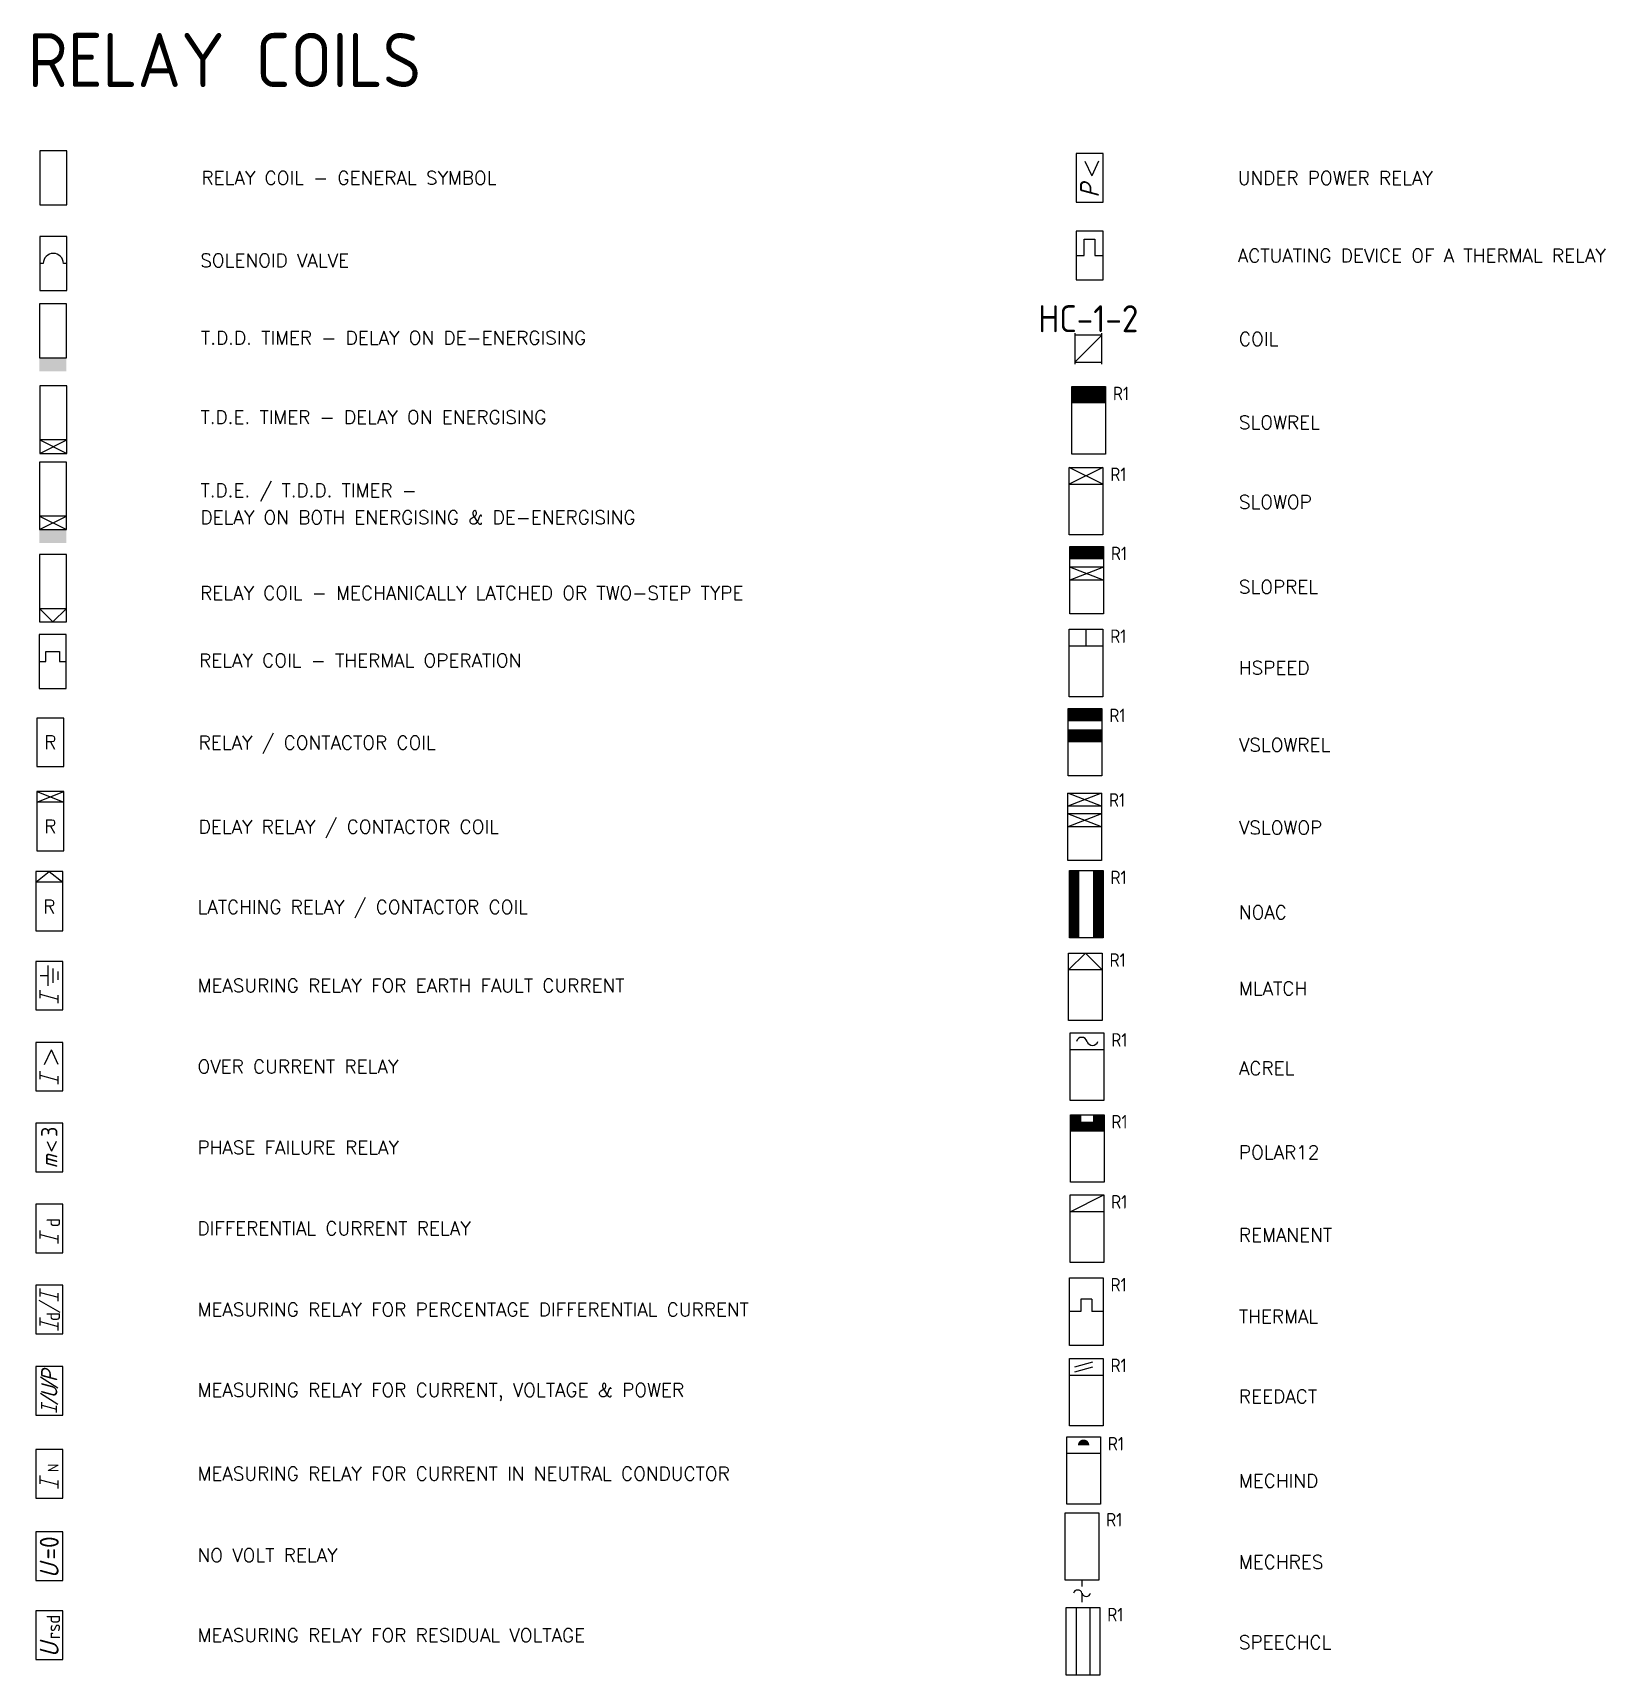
# Model space of a CAD drawing. Header units: millimetres. Extents: x 286 to 577, y 92 to 396.
import ezdxf
from ezdxf.enums import TextEntityAlignment as Align

# ---------------------------------------------------------------- set-up
doc = ezdxf.new("R2010")
doc.units = ezdxf.units.MM
doc.layers.add('www.linecad.com', color=7, linetype='Continuous')
doc.styles.add('ISO3098B', font='ISOCP.shx')
doc.styles.add('ISOCP', font='isocp.shx')
doc.styles.add('SIMPLEX', font='SIMPLEX', dxfattribs={"width": 0.8})
doc.styles.get("Standard").update_dxf_attribs({"font": 'romans.shx'})

msp = doc.modelspace()

# ---------------------------------------------------------------- linework, layer by layer
at = {"layer": 'www.linecad.com', "color": 7}
for p, q in [((480.57, 372.48), (481.84, 369.76)), ((483.11, 372.48), (481.84, 369.76)), ((288.58, 219.75), (288.58, 223.5)), ((289.52, 220.31), (289.52, 222.93)), ((290.45, 220.87), (290.45, 222.37)), ((288.58, 221.62), (287.08, 221.62)), ((287.08, 217.44), (287.08, 218.94)), ((287.08, 218.19), (290.45, 217.29)), ((290.45, 216.54), (290.45, 218.04)), ((287.92, 205.17), (289.18, 207.89)), ((290.45, 205.17), (289.18, 207.89)), ((287.08, 202.43), (287.08, 203.93)), ((287.08, 203.18), (290.45, 202.28)), ((290.45, 201.53), (290.45, 203.03)), ((288.36, 190.93), (289.2, 189.12)), ((290.05, 190.93), (289.2, 189.12)), ((287.08, 172.95), (287.08, 174.45)), ((287.08, 173.7), (290.45, 172.8)), ((290.45, 172.05), (290.45, 173.55)), ((286.82, 161.53), (290.71, 159.28)), ((287.08, 162.21), (287.08, 163.71)), ((287.08, 162.96), (290.45, 162.06)), ((290.45, 161.31), (290.45, 162.81)), ((287.08, 156.81), (287.08, 158.31)), ((287.08, 157.56), (290.45, 156.65)), ((290.45, 155.9), (290.45, 157.4)), ((287.16, 147.31), (290.37, 145.3)), ((287.16, 144.3), (290.37, 142.29)), ((287.42, 141.46), (287.42, 142.66)), ((287.42, 142.06), (290.12, 141.34)), ((290.12, 140.74), (290.12, 141.94)), ((287.08, 127.53), (287.08, 129.03)), ((287.08, 128.28), (290.45, 127.37)), ((290.45, 126.62), (290.45, 128.12))]:
    msp.add_line(p, q, dxfattribs=at)
at = {"layer": 'www.linecad.com', "linetype": 'ByBlock'}
for p, q in [((478.69, 340.61), (478.69, 334.86)), ((483.69, 340.23), (478.69, 340.23)), ((483.69, 334.86), (483.69, 340.61)), ((478.69, 335.23), (483.69, 335.23)), ((483.9, 315.76), (477.65, 312.64)), ((483.9, 312.64), (477.65, 315.76)), ((477.65, 312.64), (483.9, 312.64)), ((484.03, 297.25), (477.78, 294.85)), ((484.03, 294.85), (477.78, 297.25)), ((484.03, 297.25), (477.78, 297.25)), ((484.03, 294.85), (477.78, 294.85)), ((480.78, 282.65), (480.78, 285.77)), ((483.9, 282.65), (477.65, 282.65)), ((483.67, 255.44), (477.42, 253.04)), ((483.67, 253.04), (477.42, 255.44)), ((483.67, 253.04), (477.42, 253.04)), ((483.67, 251.58), (477.42, 251.58)), ((483.67, 249.19), (477.42, 251.58)), ((483.67, 251.58), (477.42, 249.19)), ((483.67, 249.19), (477.42, 249.19)), ((477.53, 222.68), (480.66, 225.81)), ((483.78, 222.68), (480.66, 225.81)), ((483.78, 222.68), (477.53, 222.68)), ((484.1, 207.88), (477.85, 207.88)), ((477.82, 177.9), (484.07, 181.02)), ((484.07, 177.9), (477.82, 177.9)), ((479.84, 161.71), (479.84, 159.41)), ((481.83, 161.71), (479.84, 161.71)), ((481.83, 161.71), (481.83, 159.41)), ((479.84, 159.41), (477.71, 159.41)), ((483.96, 159.41), (481.83, 159.41)), ((478.71, 149.15), (482.06, 150.09)), ((478.71, 148.27), (482.06, 149.21)), ((483.96, 147.6), (477.71, 147.6)), ((483.46, 133.1), (477.21, 133.1)), ((480.03, 109.65), (480.03, 108.51)), ((480.03, 107.24), (480.03, 105.57)), ((478.96, 104.58), (478.96, 92.08)), ((481.49, 104.58), (481.49, 92.08))]:
    msp.add_line(p, q, dxfattribs=at)
at = {"layer": 'www.linecad.com', "linetype": 'Continuous'}
msp.add_line((478.69, 335.23), (483.69, 340.23), dxfattribs=at)
at = {"layer": 'www.linecad.com'}
for p, q in [((286.46, 253.76), (291.46, 255.76)), ((286.46, 255.76), (291.46, 253.76)), ((286.46, 255.76), (286.46, 244.76)), ((286.27, 240.91), (286.27, 229.91))]:
    msp.add_line(p, q, dxfattribs=at)
at = {"layer": 'www.linecad.com', "linetype": 'ByBlock'}
for points in [[(287.02, 364.37), (292.02, 364.37), (292.02, 374.37), (287.02, 374.37)], [(287.02, 348.51), (292.02, 348.51), (292.02, 358.51), (287.02, 358.51)], [(286.95, 336.04), (291.95, 336.04), (291.95, 346.04), (286.95, 346.04)], [(287.02, 318.34), (292.02, 318.34), (292.02, 330.84), (287.02, 330.84)], [(286.95, 304.25), (291.95, 304.25), (291.95, 316.75), (286.95, 316.75)], [(286.94, 287.14), (291.94, 287.14), (291.94, 299.64), (286.94, 299.64)], [(289.44, 287.14), (286.94, 289.64), (291.94, 289.64)], [(286.9, 274.8), (291.9, 274.8), (291.9, 284.8), (286.9, 284.8)]]:
    msp.add_lwpolyline(points, close=True, dxfattribs=at)
at = {"layer": 'www.linecad.com'}
for points in [[(478.92, 364.86), (483.92, 364.86), (483.92, 373.86), (478.92, 373.86)], [(478.92, 350.51), (483.92, 350.51), (483.92, 359.51), (478.92, 359.51)], [(286.46, 260.34), (291.46, 260.34), (291.46, 269.34), (286.46, 269.34)], [(286.27, 215.27), (291.27, 215.27), (291.27, 224.27), (286.27, 224.27)], [(286.27, 200.27), (291.27, 200.27), (291.27, 209.27), (286.27, 209.27)], [(286.27, 185.28), (291.27, 185.28), (291.27, 194.28), (286.27, 194.28)], [(286.27, 170.28), (291.27, 170.28), (291.27, 179.28), (286.27, 179.28)], [(286.27, 155.31), (291.27, 155.31), (291.27, 164.31), (286.27, 164.31)], [(286.27, 140.22), (291.27, 140.22), (291.27, 149.22), (286.27, 149.22)], [(286.27, 124.86), (291.27, 124.86), (291.27, 133.86), (286.27, 133.86)], [(286.27, 109.62), (291.27, 109.62), (291.27, 118.62), (286.27, 118.62)], [(286.27, 95), (291.27, 95), (291.27, 104), (286.27, 104)]]:
    msp.add_lwpolyline(points, close=True, dxfattribs=at)
at = {"layer": 'www.linecad.com', "color": 7}
msp.add_lwpolyline([(478.92, 355.01), (480.42, 355.01), (480.42, 358.01), (482.42, 358.01), (482.42, 355.01), (483.92, 355.01)], dxfattribs=at)
at = {"layer": 'www.linecad.com', "linetype": 'ByBlock'}
msp.add_lwpolyline([(292.02, 353.51), (291.4, 353.51, 1), (287.65, 353.51), (287.02, 353.51)], format="xyb", dxfattribs=at)
at = {"layer": 'www.linecad.com', "linetype": 'ByBlock', "flags": 128}
for points, const_width in [([(478.15, 329.15), (484.4, 329.15)], 3.12), ([(484.03, 299.91), (477.78, 299.91)], 2.4), ([(483.73, 269.91), (477.48, 269.91)], 2.4), ([(483.73, 266.05), (477.48, 266.05)], 2.4), ([(478.63, 228.6), (478.63, 241.1)], 1.87), ([(483.01, 228.6), (483.01, 241.1)], 1.87), ([(477.87, 195.21), (479.93, 195.21)], 1.27), ([(484.12, 195.21), (482.06, 195.21)], 1.27), ([(477.87, 193.65), (484.12, 193.65)], 1.86)]:
    msp.add_lwpolyline(points, dxfattribs=dict(at, const_width=const_width))
for points in [[(478.15, 318.22), (478.15, 330.72), (484.4, 330.72), (484.4, 318.22)], [(477.65, 303.26), (477.65, 315.76), (483.9, 315.76), (483.9, 303.26)], [(477.78, 288.61), (477.78, 301.1), (484.03, 301.1), (484.03, 288.61)], [(477.65, 273.27), (477.65, 285.77), (483.9, 285.77), (483.9, 273.27)], [(477.48, 258.6), (477.48, 271.1), (483.73, 271.1), (483.73, 258.6)], [(477.42, 242.94), (477.42, 255.44), (483.67, 255.44), (483.67, 242.94)], [(477.7, 228.6), (477.7, 241.1), (483.95, 241.1), (483.95, 228.6)], [(477.53, 213.31), (477.53, 225.81), (483.78, 225.81), (483.78, 213.31)], [(477.85, 198.51), (477.85, 211.01), (484.1, 211.01), (484.1, 198.51)], [(477.87, 183.35), (477.87, 195.85), (484.12, 195.85), (484.12, 183.35)], [(477.82, 168.52), (477.82, 181.02), (484.07, 181.02), (484.07, 168.52)], [(477.71, 153.16), (477.71, 165.66), (483.96, 165.66), (483.96, 153.16)], [(477.71, 138.23), (477.71, 150.73), (483.96, 150.73), (483.96, 138.23)], [(477.21, 123.73), (477.21, 136.23), (483.46, 136.23), (483.46, 123.73)], [(476.9, 109.65), (476.9, 122.15), (483.15, 122.15), (483.15, 109.65)], [(477.1, 92.08), (477.1, 104.58), (483.35, 104.58), (483.35, 92.08)]]:
    msp.add_lwpolyline(points, close=True, dxfattribs=at)
at = {"layer": 'www.linecad.com', "linetype": 'ByBlock'}
for points in [[(287.02, 318.34), (292.02, 320.84), (287.02, 320.84), (292.02, 318.34)], [(286.95, 304.25), (291.95, 306.75), (286.95, 306.75), (291.95, 304.25)], [(286.9, 279.8), (288.15, 279.8), (288.15, 281.67), (290.65, 281.67), (290.65, 279.8), (291.9, 279.8)]]:
    msp.add_lwpolyline(points, dxfattribs=at)
at = {"layer": 'www.linecad.com'}
for points in [[(291.46, 255.76), (286.46, 255.76)], [(286.46, 244.76), (291.46, 244.76), (291.46, 255.76)], [(291.46, 253.76), (286.46, 253.76)], [(291.27, 240.91), (286.27, 240.91)], [(286.27, 238.91), (288.77, 240.91), (291.27, 238.91)], [(286.27, 229.91), (291.27, 229.91), (291.27, 240.91)], [(291.27, 238.91), (286.27, 238.91)]]:
    msp.add_lwpolyline(points, dxfattribs=at)
at = {"layer": 'www.linecad.com', "linetype": 'ByBlock', "flags": 128}
msp.add_lwpolyline([(480.85, 134.67, 1.05, 1.05, 1), (479.81, 134.67, 0, 0, 0)], format="xyseb", dxfattribs=at)
at = {"layer": 'www.linecad.com', "linetype": 'ByBlock'}
for centre, radius, start, end in [((479.98, 209.16), 1.04, 16.2602, 163.7398), ((481.97, 209.74), 1.04, 196.2602, 343.7398), ((479.23, 107.01), 0.83, 16.2602, 163.7398), ((480.83, 107.48), 0.83, 196.2602, 343.7398)]:
    msp.add_arc(centre, radius, start, end, dxfattribs=at)
for points in [[(286.95, 333.54), (291.95, 333.54), (286.95, 336.04), (291.95, 336.04)], [(286.95, 304.25), (286.95, 301.75), (291.95, 304.25), (291.95, 301.75)]]:
    msp.add_solid(points, dxfattribs=at)

# ---------------------------------------------------------------- texts
at = {"layer": 'www.linecad.com', "color": 2}
for s, height, style, p in [('RELAY COILS', 10, 'ISOCP', (284.77, 386.2)), ('RELAY COIL - GENERAL SYMBOL', 2.5, 'SIMPLEX', (316.96, 368.12)), ('UNDER POWER RELAY', 2.5, 'SIMPLEX', (508.88, 368.09)), ('ACTUATING DEVICE OF A THERMAL RELAY', 2.5, 'SIMPLEX', (508.88, 353.73)), ('SOLENOID VALVE', 2.5, 'SIMPLEX', (316.75, 352.83)), ('T.D.D. TIMER - DELAY ON DE-ENERGISING', 2.5, 'SIMPLEX', (316.87, 338.5)), ('COIL', 2.5, 'SIMPLEX', (509.09, 338.28)), ('T.D.E. TIMER - DELAY ON ENERGISING', 2.5, 'SIMPLEX', (316.77, 323.81)), ('SLOWREL', 2.5, 'SIMPLEX', (509.09, 322.82)), ('T.D.E. / T.D.D. TIMER -', 2.5, 'SIMPLEX', (316.77, 310.24)), ('SLOWOP', 2.5, 'SIMPLEX', (509.09, 308.08)), ('DELAY ON BOTH ENERGISING & DE-ENERGISING', 2.5, 'SIMPLEX', (316.77, 305.24)), ('RELAY COIL - MECHANICALLY LATCHED OR TWO-STEP TYPE', 2.5, 'SIMPLEX', (316.71, 291.24)), ('SLOPREL', 2.5, 'SIMPLEX', (509.09, 292.38)), ('RELAY COIL - THERMAL OPERATION', 2.5, 'SIMPLEX', (316.52, 278.75)), ('HSPEED', 2.5, 'SIMPLEX', (509.09, 277.39)), ('RELAY / CONTACTOR COIL', 2.5, 'SIMPLEX', (316.43, 263.53)), ('VSLOWREL', 2.5, 'SIMPLEX', (509.09, 263.12)), ('DELAY RELAY / CONTACTOR COIL', 2.5, 'SIMPLEX', (316.43, 247.95)), ('VSLOWOP', 2.5, 'SIMPLEX', (509.09, 247.8)), ('LATCHING RELAY / CONTACTOR COIL', 2.5, 'SIMPLEX', (316.23, 233.1)), ('NOAC', 2.5, 'SIMPLEX', (509.09, 232.1)), ('MEASURING RELAY FOR EARTH FAULT CURRENT', 2.5, 'SIMPLEX', (316.23, 218.55)), ('MLATCH', 2.5, 'SIMPLEX', (509.09, 218)), ('OVER CURRENT RELAY', 2.5, 'SIMPLEX', (316.23, 203.54)), ('ACREL', 2.5, 'SIMPLEX', (509.09, 203.23)), ('PHASE FAILURE RELAY', 2.5, 'SIMPLEX', (316.23, 188.55)), ('POLAR12', 2.5, 'SIMPLEX', (509.09, 187.64)), ('DIFFERENTIAL CURRENT RELAY', 2.5, 'SIMPLEX', (316.23, 173.59)), ('REMANENT', 2.5, 'SIMPLEX', (509.09, 172.34)), ('MEASURING RELAY FOR PERCENTAGE DIFFERENTIAL CURRENT', 2.5, 'SIMPLEX', (316.23, 158.54)), ('THERMAL', 2.5, 'SIMPLEX', (509.09, 157.26)), ('MEASURING RELAY FOR CURRENT, VOLTAGE & POWER', 2.5, 'SIMPLEX', (316.23, 143.65)), ('REEDACT', 2.5, 'SIMPLEX', (509.09, 142.44)), ('MEASURING RELAY FOR CURRENT IN NEUTRAL CONDUCTOR', 2.5, 'SIMPLEX', (316.23, 128.15)), ('MECHIND', 2.5, 'SIMPLEX', (509.09, 126.82)), ('NO VOLT RELAY', 2.5, 'SIMPLEX', (316.23, 113.04)), ('MECHRES', 2.5, 'SIMPLEX', (509.09, 111.8)), ('MEASURING RELAY FOR RESIDUAL VOLTAGE ', 2.5, 'SIMPLEX', (316.23, 98.23)), ('SPEECHCL', 2.5, 'SIMPLEX', (509.09, 96.92))]:
    msp.add_text(s, height=height, dxfattribs=dict(at, style=style)).set_placement(p)
at = {"layer": 'www.linecad.com', "color": 7, "style": 'ISOCP', "oblique": 15}
for s, height, p in [('P', 3.5, (481.42, 367)), ('P', 3, (288.77, 147.49)), ('U', 3, (288.77, 144.52)), ('U', 3.5, (288.77, 111.38)), ('U', 3.5, (288.77, 96.76))]:
    msp.add_text(s, height=height, rotation=90, dxfattribs=at).set_placement(p, align=Align.MIDDLE_CENTER)
at = {"layer": 'www.linecad.com', "linetype": 'ByBlock', "style": 'ISO3098B'}
for s, height, p in [('HC-1-2', 5, (471.94, 340.79)), ('R1', 2.5, (485.76, 328.19)), ('R1', 2.5, (485.27, 313.23)), ('R1', 2.5, (485.39, 298.57)), ('R1', 2.5, (485.26, 283.24)), ('R1', 2.5, (485.1, 268.57)), ('R1', 2.5, (485.03, 252.91)), ('R1', 2.5, (485.31, 238.57)), ('R1', 2.5, (485.14, 223.28)), ('R1', 2.5, (485.46, 208.48)), ('R1', 2.5, (485.48, 193.32)), ('R1', 2.5, (485.43, 178.49)), ('R1', 2.5, (485.32, 163.13)), ('R1', 2.5, (485.32, 148.2)), ('R1', 2.5, (484.82, 133.7)), ('R1', 2.5, (484.51, 119.62)), ('R1', 2.5, (484.71, 102.05))]:
    msp.add_text(s, height=height, dxfattribs=at).set_placement(p)
at = {"layer": 'www.linecad.com', "color": 7}
for p in [(288.96, 264.84), (288.96, 249.26), (288.77, 234.41)]:
    msp.add_text('R', height=2.5, dxfattribs=at).set_placement(p, align=Align.MIDDLE)
at = {"layer": 'www.linecad.com', "color": 7, "style": 'ISOCP'}
msp.add_text('3', height=3, rotation=90, dxfattribs=at).set_placement((288.77, 192.7), align=Align.MIDDLE)
at = {"layer": 'www.linecad.com', "color": 7, "style": 'ISOCP', "oblique": 15}
msp.add_text('m', height=3, rotation=90, dxfattribs=at).set_placement((288.77, 187.22), align=Align.MIDDLE)
at = {"layer": 'www.linecad.com', "color": 7, "style": 'ISOCP'}
for s, height, p in [('d', 2.5, (289.51, 175.89)), ('d', 2.5, (289.51, 158.5)), ('N', 2, (289.51, 130.47)), ('=0', 3.5, (288.77, 115.64)), ('rsd', 2.5, (289.52, 101.01))]:
    msp.add_text(s, height=height, rotation=90, dxfattribs=at).set_placement(p, align=Align.MIDDLE_CENTER)

doc.saveas('drawing.dxf')
